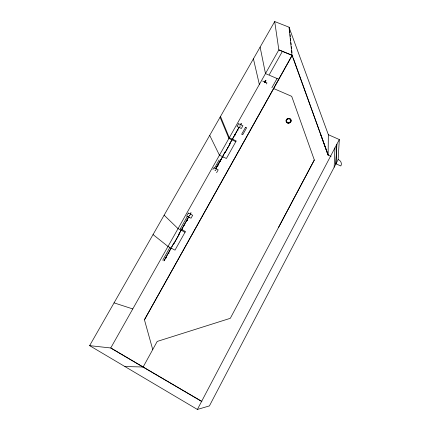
<?xml version="1.0" encoding="UTF-8"?>
<svg xmlns="http://www.w3.org/2000/svg" width="431" height="431" viewBox="0 0 431 431"><rect width="100%" height="100%" fill="white"/><g stroke="black" fill="none" stroke-linecap="round" stroke-linejoin="round"><path stroke-width="0.65" d="M320.459 133.852L328.131 155.079L328.347 134.698L289.045 27.315L292.04 55.335L328.131 155.079L331.078 156.41M334.16 167.206L334.952 147.817M335.803 164.092L336.746 144.428M289.513 29.286L289.303 27.288L274.703 21.55L89.626 345.651L197.382 409.45L209.412 405.91L338.152 159.599L339.316 139.542L328.347 134.698M197.382 409.45L339.316 139.542M278.636 227.229L314.323 159.987L291.701 96.334L273.696 88.554M314.323 159.987L230.31 318.31L157.207 341.433L143.097 367.077L201.913 401.52L110.751 347.973L89.626 345.651M214.59 168.085L219.083 159.998M162.729 260.205L169.836 247.459M271.869 87.762L277.041 78.512M152.73 349.563L144.439 319.791L292.04 55.335M144.439 319.791L292.277 55.308L278.841 49.872L274.703 21.55M212.871 169.528L213.878 167.745L218.205 169.819L216.599 172.691M187.253 216.529L180.314 228.85L185.449 231.501L174.997 250.136L167.998 246.446L153.048 234.588M188.487 216.938L189.279 217.192L188.643 217.116L186.962 220.112M190.146 213.986L190.809 214.471L190.389 214.013L190.992 212.946M264.478 81.847L265.135 82.262L264.715 81.863L265.302 80.823L265.765 80.936L265.232 80.705L264.532 81.955L265.103 82.116L264.715 81.863M163.909 260.836L171.048 248.148L171.635 248.358L171.048 248.148M181.591 229.411L182.092 229.766L181.591 229.411L188.622 216.912L189.123 217.262L188.643 217.116M190.965 212.742L190.2 214.11L190.782 214.309L190.389 214.013M222.471 156.717L223.053 156.9L222.471 156.717L215.759 168.645L220.963 159.422M232.384 139.089L232.885 139.407L232.384 139.089L238.963 127.398M240.53 124.618L241.209 123.406M164.066 260.82L165.795 257.738M165.881 257.587L168.456 253.002M168.543 252.852L171.112 248.283M181.742 229.394L184.269 224.89M184.355 224.745L186.876 220.257M215.909 168.629L216.389 168.952L215.909 168.629L217.536 165.736M217.617 165.59L220.042 161.28M222.541 156.841L220.122 161.135L221.071 159.475M232.535 139.068L234.917 134.833M234.997 134.693L237.368 130.474M237.449 130.334L239.033 127.517L239.593 127.684L239.033 127.517M240.638 124.667L241.241 123.595M189.548 215.883L189.85 215.349M215.107 170.439L215.398 169.922M239.846 126.326L240.126 125.825M266.051 80.435L265.69 81.071L265.302 80.823M269.332 74.601L282.407 51.348M266.369 83.921L266.94 82.908L262.646 81.055M286.583 119.441L287.838 118.568M287.45 122.846L288.722 123.072A2.538 2.327 -13 0 0 291.13 120.271A2.538 2.327 -13 0 0 287.897 118.53L286.41 119.716A2.538 2.327 -13 0 0 286.496 122.048L287.45 122.846L288.587 123.067M124.893 366.533L143.14 366.996M114.059 302.864L132.764 308.935M292.223 55.41L278.841 49.872L110.751 347.973L143.097 367.077M278.48 79.126L265.48 73.577L260.114 47.098M336.886 144.132L335.932 163.818L340.856 165.962A4.897 4.579 -2.5 0 0 338.723 159.858L338.152 159.599M240.713 124.527L241.155 124.904M239.749 126.008L240.175 126.202M235.827 141.659L228.899 138.443L220.074 117.216M215.01 170.105L215.441 170.31M189.457 215.532L189.888 215.753M185.028 232.244L178.041 228.635L164.13 215.182M209.708 135.372L219.454 155.198L226.394 158.484L236.22 140.953L229.292 137.748L220.505 116.462M292.277 55.308L292.956 57.204M293.414 58.471L328.131 155.079M253.417 58.831L259.349 84.449M289.659 30.623L289.869 32.627M290.085 34.625L290.295 36.63M290.505 38.628L290.72 40.633M290.93 42.631L291.146 44.635M291.356 46.634L291.572 48.638M291.782 50.642L291.992 52.641M245.568 127.253L241.656 134.23L242.739 134.725L246.651 127.743L245.568 127.253M188.342 213.07L186.682 216.023L191.025 218.231L192.684 215.274L188.342 213.07M238.596 123.74L237.034 126.515L241.349 128.481L242.912 125.701L238.596 123.74M173.93 243.03L171.586 247.189L173.93 243.03M181.052 230.364L178.736 234.486L181.052 230.364M225.181 151.901L222.978 155.812L225.181 151.901M231.883 139.983L229.701 143.862L231.883 139.983M176.538 238.93L174.059 243.343L176.538 238.93M179.075 234.421L176.602 238.817L179.075 234.421M227.649 148.038L225.316 152.186L227.649 148.038M230.035 143.798L227.708 147.935L230.035 143.798M166.318 257.819L165.73 257.609L166.318 257.819M168.979 253.083L168.392 252.873L168.979 253.083M184.791 224.966L184.204 224.761L184.791 224.966M187.393 220.333L186.812 220.128L187.393 220.333M218.048 165.8L217.472 165.612L218.048 165.8M220.553 161.345L219.982 161.162L220.553 161.345M235.428 134.892L234.847 134.714L235.428 134.892M237.88 130.534L237.303 130.356L237.88 130.534M287.692 122.943A2.511 2.306 -13 0 0 291.07 120.314A2.511 2.306 -13 0 0 287.035 118.999A2.511 2.306 -13 0 0 287.692 122.943M287.639 122.447A2.053 1.886 -13 0 0 290.618 120.567A2.053 1.886 -13 0 0 287.472 119.177A2.053 1.886 -13 0 0 287.639 122.447"/></g></svg>
